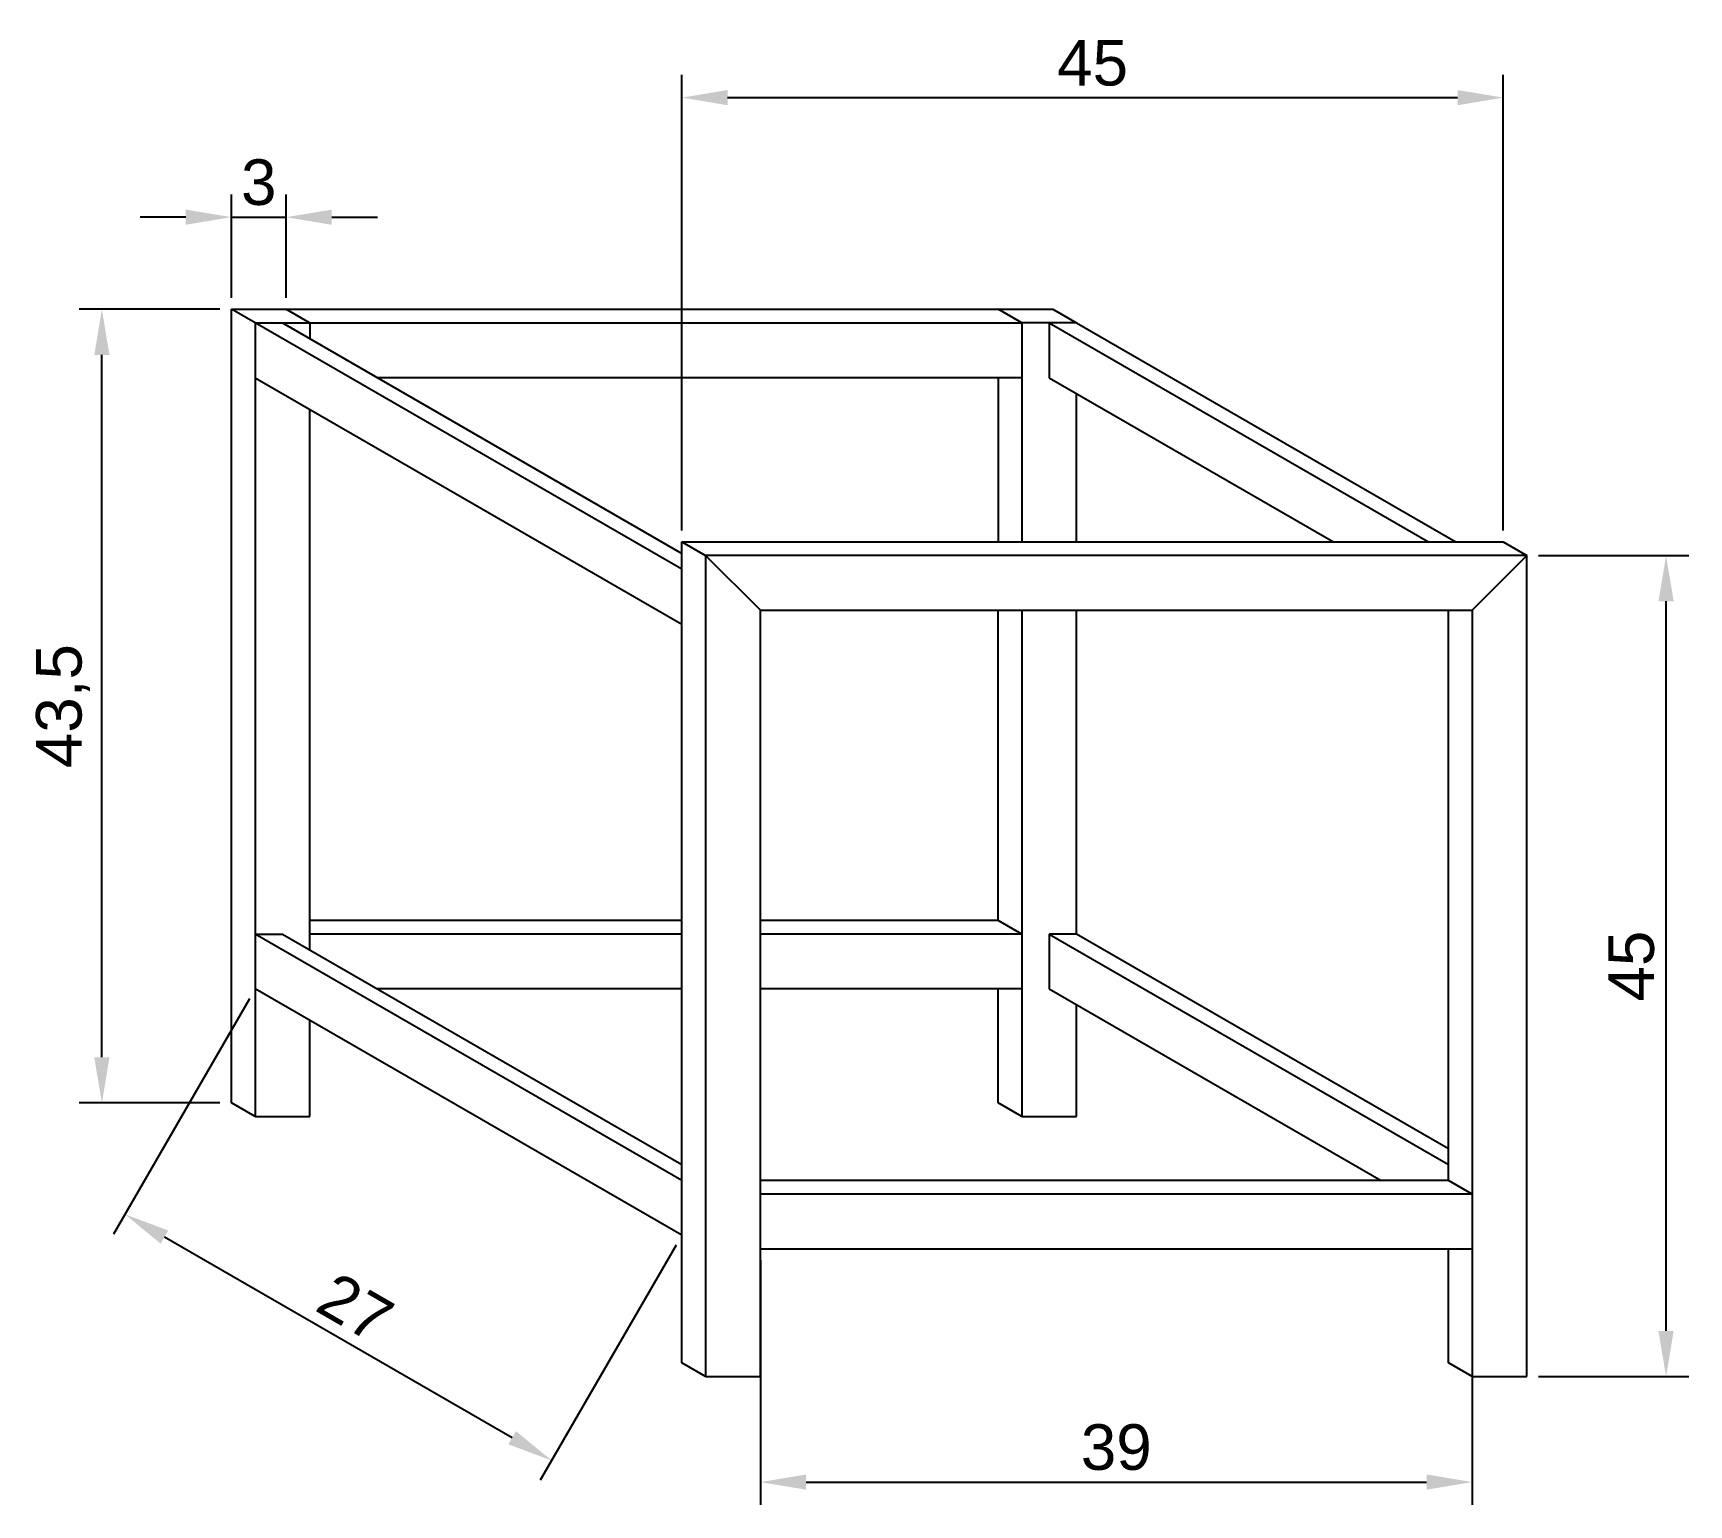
# Model space of a CAD drawing. Header units: millimetres. Extents: x 2111.7 to 2202.4, y 2306.6 to 2387.2.
import ezdxf

# ---------------------------------------------------------------- set-up
doc = ezdxf.new("R2010")
doc.units = ezdxf.units.MM
doc.layers.add('cotas', color=7, linetype='Continuous')
doc.styles.get("Standard").update_dxf_attribs({"font": 'arial.ttf'})
doc.dimstyles.new('ISO-25', dxfattribs={"dimtxt": 2.5, "dimasz": 2.5, "dimexe": 1.25, "dimexo": 0.625, "dimtad": 1, "dimtxsty": 'Standard', "dimcen": 2.5, "dimadec": 0, "dimazin": 0, "dimtfac": 1, "dimtmove": 0, "dimatfit": 3, "dimfxl": 1, "dimarcsym": 0})

# ---------------------------------------------------------------- blocks, each defined once
blk = doc.blocks.new('*D4')
at = {"layer": 'cotas', "color": 0, "lineweight": -2, "transparency": 16777216}
for p, q in [((2121.958, 2372.111), (2114.239, 2372.111)), ((2115.489, 2331.111), (2115.489, 2369.611)), ((2121.958, 2328.611), (2114.239, 2328.611))]:
    blk.add_line(p, q, dxfattribs=at)
at = {"layer": 'cotas', "color": 0, "transparency": 16777216}
for points in [[(2115.072, 2369.611), (2115.905, 2369.611), (2115.489, 2372.111)], [(2115.072, 2331.111), (2115.905, 2331.111), (2115.489, 2328.611)]]:
    blk.add_solid(points, dxfattribs=at)
at = {"layer": 'Defpoints', "color": 0, "transparency": 16777216}
for p in [(2115.489, 2372.111), (2122.583, 2372.111), (2122.583, 2328.611)]:
    blk.add_point(p, dxfattribs=at)
at = {"layer": 'cotas', "color": 0, "transparency": 16777216, "insert": (2113.361, 2350.361), "char_height": 2.5, "attachment_point": 5, "rotation": 90}
blk.add_mtext('43,5', dxfattribs=at)
blk = doc.blocks.new('*D5')
at = {"layer": 'cotas', "color": 0, "lineweight": -2, "transparency": 16777216}
for p, q in [((2122.583, 2372.736), (2122.583, 2378.41)), ((2125.583, 2372.736), (2125.583, 2378.41)), ((2120.083, 2377.16), (2117.583, 2377.16)), ((2122.583, 2377.16), (2125.583, 2377.16)), ((2128.083, 2377.16), (2130.583, 2377.16))]:
    blk.add_line(p, q, dxfattribs=at)
at = {"layer": 'cotas', "color": 0, "transparency": 16777216}
for points in [[(2120.083, 2377.577), (2120.083, 2376.743), (2122.583, 2377.16)], [(2128.083, 2377.577), (2128.083, 2376.743), (2125.583, 2377.16)]]:
    blk.add_solid(points, dxfattribs=at)
at = {"layer": 'Defpoints', "color": 0, "transparency": 16777216}
for p in [(2125.583, 2377.16), (2122.583, 2372.111), (2125.583, 2372.111)]:
    blk.add_point(p, dxfattribs=at)
at = {"layer": 'cotas', "color": 0, "transparency": 16777216, "insert": (2124.083, 2379.062), "char_height": 2.5, "attachment_point": 5}
blk.add_mtext('3', dxfattribs=at)
blk = doc.blocks.new('*D8')
at = {"layer": 'cotas', "color": 0, "lineweight": -2, "transparency": 16777216}
for p, q in [((2194.189, 2358.611), (2202.433, 2358.611)), ((2201.183, 2316.111), (2201.183, 2356.111)), ((2194.189, 2313.611), (2202.433, 2313.611))]:
    blk.add_line(p, q, dxfattribs=at)
at = {"layer": 'cotas', "color": 0, "transparency": 16777216}
for points in [[(2200.766, 2356.111), (2201.6, 2356.111), (2201.183, 2358.611)], [(2200.766, 2316.111), (2201.6, 2316.111), (2201.183, 2313.611)]]:
    blk.add_solid(points, dxfattribs=at)
at = {"layer": 'Defpoints', "color": 0, "transparency": 16777216}
for p in [(2193.564, 2358.611), (2201.183, 2358.611), (2193.564, 2313.611)]:
    blk.add_point(p, dxfattribs=at)
at = {"layer": 'cotas', "color": 0, "transparency": 16777216, "insert": (2199.287, 2336.111), "char_height": 2.5, "attachment_point": 5, "rotation": 90}
blk.add_mtext('45', dxfattribs=at)
blk = doc.blocks.new('*D9')
at = {"layer": 'cotas', "color": 0, "lineweight": -2, "transparency": 16777216}
for p, q in [((2147.265, 2359.986), (2147.265, 2384.963)), ((2192.265, 2359.986), (2192.265, 2384.963)), ((2149.765, 2383.713), (2189.765, 2383.713))]:
    blk.add_line(p, q, dxfattribs=at)
at = {"layer": 'cotas', "color": 0, "transparency": 16777216}
for points in [[(2149.765, 2384.129), (2149.765, 2383.296), (2147.265, 2383.713)], [(2189.765, 2384.129), (2189.765, 2383.296), (2192.265, 2383.713)]]:
    blk.add_solid(points, dxfattribs=at)
at = {"layer": 'Defpoints', "color": 0, "transparency": 16777216}
for p in [(2192.265, 2383.713), (2147.265, 2359.361), (2192.265, 2359.361)]:
    blk.add_point(p, dxfattribs=at)
at = {"layer": 'cotas', "color": 0, "transparency": 16777216, "insert": (2169.765, 2385.609), "char_height": 2.5, "attachment_point": 5}
blk.add_mtext('45', dxfattribs=at)
blk = doc.blocks.new('*D10')
at = {"layer": 'cotas', "color": 0, "lineweight": -2, "transparency": 16777216}
for p, q in [((2123.57, 2334.32), (2116.125, 2321.426)), ((2137.968, 2310.258), (2118.915, 2321.258)), ((2146.952, 2320.82), (2139.508, 2307.926))]:
    blk.add_line(p, q, dxfattribs=at)
at = {"layer": 'cotas', "color": 0, "transparency": 16777216}
for points in [[(2119.124, 2321.619), (2118.707, 2320.898), (2116.75, 2322.508)], [(2138.176, 2310.619), (2137.76, 2309.898), (2140.133, 2309.008)]]:
    blk.add_solid(points, dxfattribs=at)
at = {"layer": 'Defpoints', "color": 0, "transparency": 16777216}
for p in [(2123.882, 2334.861), (2116.75, 2322.508), (2147.265, 2321.361)]:
    blk.add_point(p, dxfattribs=at)
at = {"layer": 'cotas', "color": 0, "transparency": 16777216, "insert": (2129.382, 2317.387), "char_height": 2.5, "attachment_point": 5, "rotation": 330}
blk.add_mtext('27', dxfattribs=at)
blk = doc.blocks.new('*D11')
at = {"layer": 'cotas', "color": 0, "lineweight": -2, "transparency": 16777216}
for p, q in [((2151.564, 2319.986), (2151.564, 2306.578)), ((2190.564, 2319.986), (2190.564, 2306.578)), ((2154.064, 2307.828), (2188.064, 2307.828))]:
    blk.add_line(p, q, dxfattribs=at)
at = {"layer": 'cotas', "color": 0, "transparency": 16777216}
for points in [[(2154.064, 2308.245), (2154.064, 2307.412), (2151.564, 2307.828)], [(2188.064, 2308.245), (2188.064, 2307.412), (2190.564, 2307.828)]]:
    blk.add_solid(points, dxfattribs=at)
at = {"layer": 'Defpoints', "color": 0, "transparency": 16777216}
for p in [(2151.564, 2320.611), (2190.564, 2320.611), (2190.564, 2307.828)]:
    blk.add_point(p, dxfattribs=at)
at = {"layer": 'cotas', "color": 0, "transparency": 16777216, "insert": (2171.064, 2309.731), "char_height": 2.5, "attachment_point": 5}
blk.add_mtext('39', dxfattribs=at)

msp = doc.modelspace()

# ---------------------------------------------------------------- linework, layer by layer
for p, q in [((2122.583, 2328.611), (2122.583, 2372.111)), ((2147.265, 2357.861), (2122.583, 2372.111)), ((2122.583, 2372.111), (2125.583, 2372.111)), ((2123.882, 2371.361), (2123.882, 2327.861)), ((2123.882, 2371.361), (2126.882, 2371.361)), ((2125.382, 2371.361), (2147.265, 2358.727)), ((2125.583, 2372.111), (2126.882, 2371.361)), ((2125.583, 2372.111), (2164.583, 2372.111)), ((2126.882, 2371.361), (2126.882, 2370.495)), ((2126.882, 2371.361), (2165.882, 2371.361)), ((2165.882, 2371.361), (2164.583, 2372.111)), ((2164.583, 2372.111), (2167.583, 2372.111)), ((2168.882, 2371.361), (2165.882, 2371.361)), ((2165.882, 2371.361), (2165.882, 2359.361)), ((2165.882, 2371.361), (2165.882, 2368.361)), ((2168.882, 2371.361), (2167.382, 2371.361)), ((2167.382, 2371.361), (2188.167, 2359.361)), ((2167.382, 2371.361), (2167.382, 2368.361)), ((2167.583, 2372.111), (2168.882, 2371.361)), ((2168.882, 2371.361), (2189.667, 2359.361)), ((2123.882, 2368.361), (2147.265, 2354.861)), ((2165.882, 2368.361), (2130.578, 2368.361)), ((2164.583, 2368.361), (2164.583, 2359.361)), ((2167.382, 2368.361), (2182.971, 2359.361)), ((2168.882, 2359.361), (2168.882, 2367.495)), ((2126.882, 2336.995), (2126.882, 2366.629)), ((2147.265, 2314.361), (2147.265, 2359.361)), ((2147.265, 2359.361), (2192.265, 2359.361)), ((2147.265, 2359.361), (2148.564, 2358.611)), ((2193.564, 2358.611), (2148.564, 2358.611)), ((2148.564, 2358.611), (2148.564, 2313.611)), ((2148.564, 2358.611), (2151.564, 2355.611)), ((2190.564, 2355.611), (2193.564, 2358.611)), ((2192.265, 2359.361), (2193.564, 2358.611)), ((2193.564, 2313.611), (2193.564, 2358.611)), ((2151.564, 2313.611), (2151.564, 2355.611)), ((2151.564, 2355.611), (2190.564, 2355.611)), ((2164.583, 2338.611), (2164.583, 2355.611)), ((2165.882, 2355.611), (2165.882, 2327.861)), ((2168.882, 2337.861), (2168.882, 2355.611)), ((2189.265, 2324.361), (2189.265, 2355.611)), ((2190.564, 2355.611), (2190.564, 2313.611)), ((2147.265, 2338.611), (2126.882, 2338.611)), ((2164.583, 2338.611), (2151.564, 2338.611)), ((2165.882, 2337.861), (2164.583, 2338.611)), ((2147.265, 2324.361), (2123.882, 2337.861)), ((2123.882, 2337.861), (2125.382, 2337.861)), ((2125.382, 2337.861), (2147.265, 2325.227)), ((2147.265, 2337.861), (2126.882, 2337.861)), ((2165.882, 2337.861), (2151.564, 2337.861)), ((2168.882, 2337.861), (2167.382, 2337.861)), ((2167.382, 2337.861), (2189.265, 2325.227)), ((2167.382, 2337.861), (2167.382, 2334.861)), ((2189.265, 2326.093), (2168.882, 2337.861)), ((2147.265, 2321.361), (2123.882, 2334.861)), ((2147.265, 2334.861), (2130.578, 2334.861)), ((2165.882, 2334.861), (2151.564, 2334.861)), ((2164.583, 2328.611), (2164.583, 2334.861)), ((2167.382, 2334.861), (2185.569, 2324.361)), ((2126.882, 2327.861), (2126.882, 2333.129)), ((2168.882, 2327.861), (2168.882, 2333.995)), ((2123.882, 2327.861), (2122.583, 2328.611)), ((2165.882, 2327.861), (2164.583, 2328.611)), ((2123.882, 2327.861), (2126.882, 2327.861)), ((2165.882, 2327.861), (2168.882, 2327.861)), ((2189.265, 2324.361), (2151.564, 2324.361)), ((2190.564, 2323.611), (2189.265, 2324.361)), ((2190.564, 2323.611), (2151.564, 2323.611)), ((2151.564, 2320.611), (2190.564, 2320.611)), ((2189.265, 2314.361), (2189.265, 2320.611)), ((2148.564, 2313.611), (2147.265, 2314.361)), ((2190.564, 2313.611), (2189.265, 2314.361)), ((2148.564, 2313.611), (2151.564, 2313.611)), ((2190.564, 2313.611), (2193.564, 2313.611))]:
    msp.add_line(p, q)

# ---------------------------------------------------------------- dimensions: what is measured, and where the dimension line sits
at = {"layer": 'cotas'}
for base, p1, p2, picture, middle in [((2192.265, 2383.713), (2147.265, 2359.361), (2192.265, 2359.361), '*D9', (2169.765, 2385.609)), ((2125.583, 2377.16), (2122.583, 2372.111), (2125.583, 2372.111), '*D5', (2124.083, 2379.062)), ((2190.564, 2307.828), (2151.564, 2320.611), (2190.564, 2320.611), '*D11', (2171.064, 2309.731))]:
    dim = msp.add_linear_dim(base=base, p1=p1, p2=p2, dimstyle='ISO-25', dxfattribs=at)
    dim.commit()
    dim.dimension.update_dxf_attribs({"geometry": picture, "text_midpoint": middle})
for base, p1, p2, picture, middle in [((2115.489, 2372.111), (2122.583, 2328.611), (2122.583, 2372.111), '*D4', (2113.361, 2350.361)), ((2201.183, 2358.611), (2193.564, 2313.611), (2193.564, 2358.611), '*D8', (2199.287, 2336.111))]:
    dim = msp.add_linear_dim(base=base, p1=p1, p2=p2, angle=90, dimstyle='ISO-25', dxfattribs=at)
    dim.commit()
    dim.dimension.update_dxf_attribs({"geometry": picture, "text_midpoint": middle})
dim = msp.add_aligned_dim(p1=(2147.265, 2321.361), p2=(2123.882, 2334.861), distance=14.264, dimstyle='ISO-25', dxfattribs=at)
dim.commit()
dim.dimension.update_dxf_attribs({"geometry": '*D10', "text_midpoint": (2129.382, 2317.387)})

doc.saveas('drawing.dxf')
